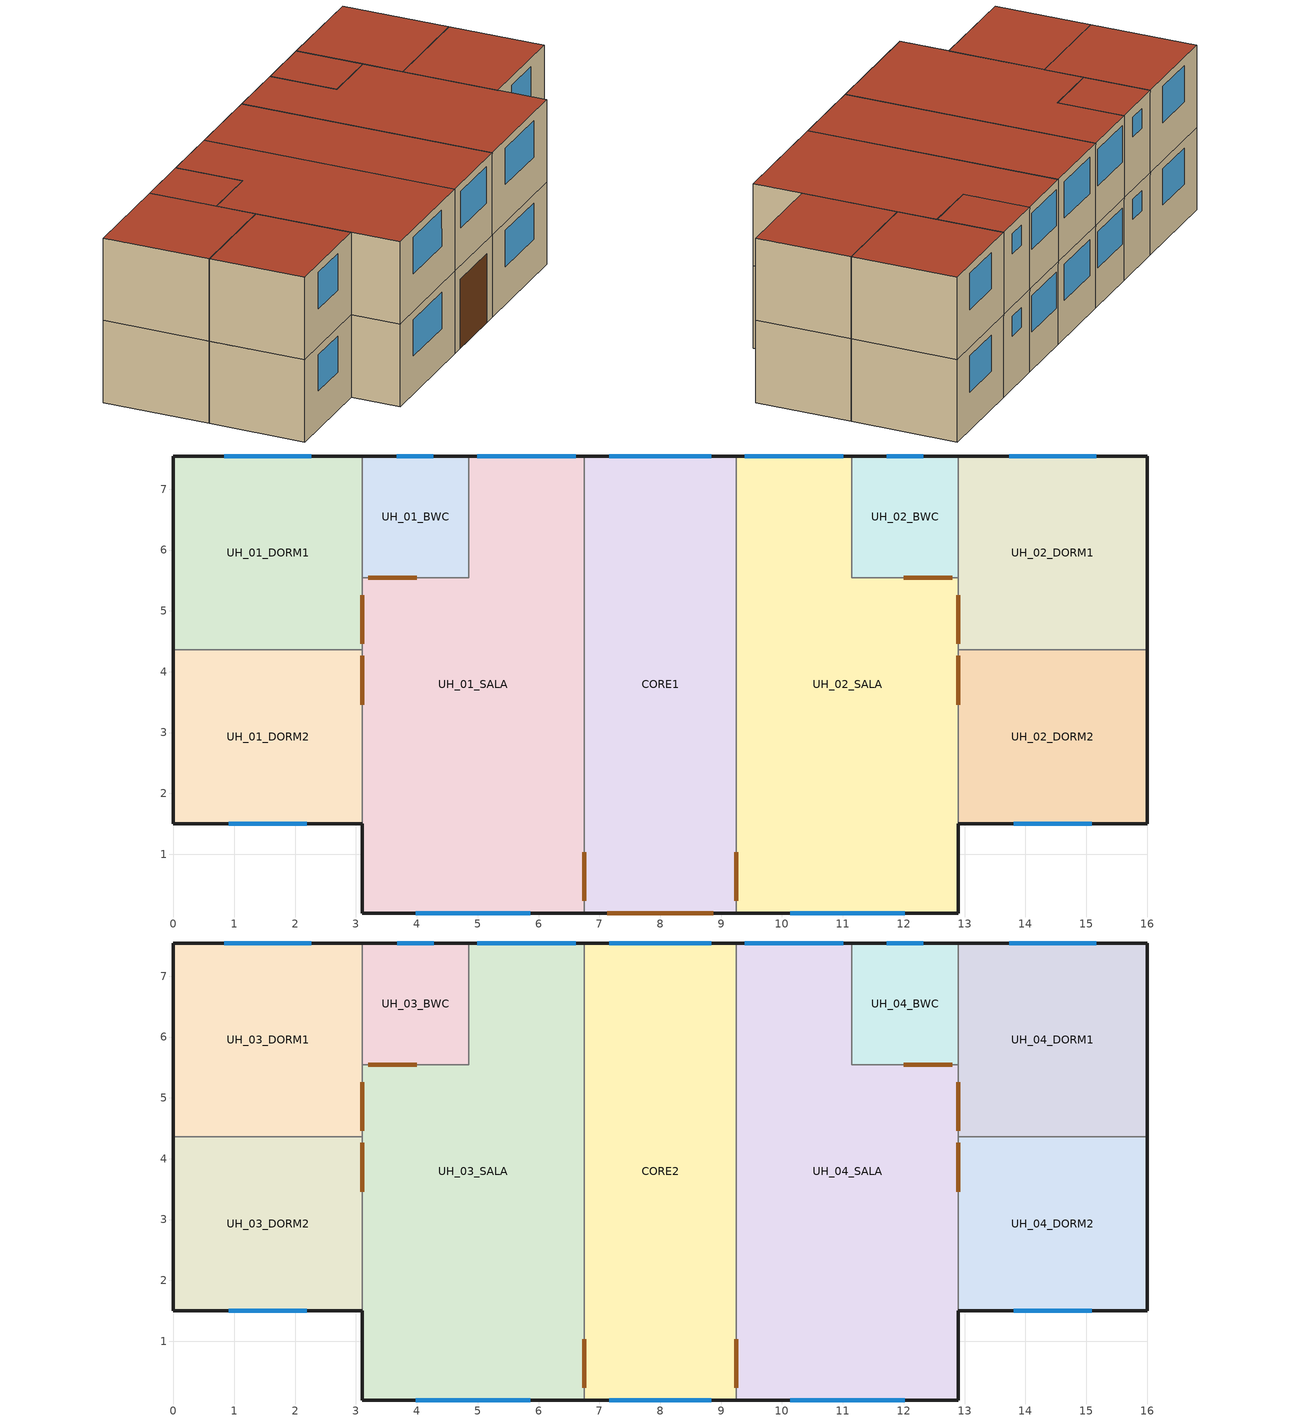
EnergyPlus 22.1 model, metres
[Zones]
UH_01_DORM2
 floor othersideconditionsmodel (Exterior Floor): 3.1,1.5 0,1.5 0,4.36 3.1,4.36 z0
 wall outside (Exterior Wall): 0,4.36 0,1.5 3.1,1.5 z0:2.5
 wall to UH_01_DORM1 (Interior Wall): 3.1,4.36 0,4.36 z0:2.5
 wall to UH_01_SALA (Interior Wall): 3.1,1.5 3.1,4.36 z0:2.5
 window (Exterior Window): 0.91,1.5 2.19,1.5 z1.15:2.25
 door inside (Interior Door): 3.1,3.46 3.1,4.26 z0:2.1
UH_01_DORM1
 floor othersideconditionsmodel (Exterior Floor): 3.1,4.36 0,4.36 0,7.54 3.1,7.54 z0
 wall outside (Exterior Wall): 3.1,7.54 0,7.54 0,4.36 z0:2.5
 wall to UH_01_SALA (Interior Wall): 3.1,4.36 3.1,5.54 z0:2.5
 wall to UH_01_BWC (Interior Wall): 3.1,5.54 3.1,7.54 z0:2.5
 window (Exterior Window): 2.26,7.54 0.84,7.54 z1.15:2.25
 door inside (Interior Door): 3.1,4.46 3.1,5.26 z0:2.1
UH_01_BWC
 floor othersideconditionsmodel (Exterior Floor): 4.85,5.54 3.1,5.54 3.1,7.54 4.85,7.54 z0
 wall outside (Exterior Wall): 4.85,7.54 3.1,7.54 z0:2.5
 wall to UH_01_SALA (Interior Wall): 3.1,5.54 4.85,5.54 4.85,7.54 z0:2.5
 window (Exterior Window): 4.27,7.54 3.67,7.54 z1.6:2.2
 door inside (Interior Door): 3.2,5.54 4,5.54 z0:2.1
UH_01_SALA
 floor othersideconditionsmodel (Exterior Floor): 6.75,0.03 3.1,0.03 3.1,5.54 4.85,5.54 4.85,7.54 6.75,7.54 z0
 wall outside (Exterior Wall): 6.75,7.54 4.85,7.54 / 3.1,1.5 3.1,0.03 6.75,0.03 z0:2.5
 wall to CORE1 (Interior Wall): 6.75,0.03 6.75,7.54 z0:2.5
 window (Exterior Window): 3.99,0.03 5.87,0.03 / 6.61,7.54 4.99,7.54 z1.15:2.25
 door inside (Interior Door): 6.75,0.24 6.75,1.03 z0:2.1
CORE1
 floor othersideconditionsmodel (Exterior Floor): 9.25,0.04 6.75,0.04 6.75,7.54 9.25,7.54 z0
 wall outside (Exterior Wall): 9.25,7.54 6.75,7.54 / 6.75,0.04 9.25,0.04 z0:2.5
 wall to UH_02_SALA (Interior Wall): 9.25,0.04 9.25,7.54 z0:2.5
 window (Exterior Window): 8.84,7.54 7.16,7.54 z1.15:2.25
 door inside (Interior Door): 9.25,0.24 9.25,1.03 z0:2.1
 door (Exterior Door): 7.12,0.04 8.88,0.04 z0:2.1
UH_02_SALA
 floor othersideconditionsmodel (Exterior Floor): 12.9,0.04 9.25,0.04 9.25,7.54 11.15,7.54 11.15,5.54 12.9,5.54 z0
 wall outside (Exterior Wall): 9.25,0.04 12.9,0.04 12.9,1.5 / 11.15,7.54 9.25,7.54 z0:2.5
 wall to UH_02_BWC (Interior Wall): 12.9,5.54 11.15,5.54 11.15,7.54 z0:2.5
 wall to UH_02_DORM1 (Interior Wall): 12.9,4.36 12.9,5.54 z0:2.5
 wall to UH_02_DORM2 (Interior Wall): 12.9,1.5 12.9,4.36 z0:2.5
 window (Exterior Window): 11.01,7.54 9.39,7.54 / 10.13,0.04 12.02,0.04 z1.15:2.25
 door inside (Interior Door): 12.8,5.54 12,5.54 / 12.9,4.46 12.9,5.26 z0:2.1
 door inside (Exterior Door): 12.9,3.46 12.9,4.26 z0:2.1
UH_02_BWC
 floor othersideconditionsmodel (Exterior Floor): 12.9,5.54 11.15,5.54 11.15,7.54 12.9,7.54 z0
 wall outside (Exterior Wall): 12.9,7.54 11.15,7.54 z0:2.5
 wall to UH_02_DORM1 (Interior Wall): 12.9,5.54 12.9,7.54 z0:2.5
 window (Exterior Window): 12.33,7.54 11.72,7.54 z1.6:2.2
UH_02_DORM1
 floor othersideconditionsmodel (Exterior Floor): 16,4.36 12.9,4.36 12.9,7.54 16,7.54 z0
 wall outside (Exterior Wall): 16,4.36 16,7.54 12.9,7.54 z0:2.5
 wall to UH_02_DORM2 (Interior Wall): 12.9,4.36 16,4.36 z0:2.5
 window (Exterior Window): 15.16,7.54 13.74,7.54 z1.15:2.25
UH_02_DORM2
 floor othersideconditionsmodel (Exterior Floor): 16,1.5 12.9,1.5 12.9,4.36 16,4.36 z0
 wall outside (Exterior Wall): 12.9,1.5 16,1.5 16,4.36 z0:2.5
 window (Exterior Window): 13.81,1.5 15.09,1.5 z1.15:2.25
UH_04_DORM1
 floor to UH_02_DORM1 (Interior Floor): 16,4.36 12.9,4.36 12.9,7.54 16,7.54 z2.5
 wall outside (Exterior Wall): 16,4.36 16,7.54 12.9,7.54 z2.5:5
 wall to UH_04_DORM2 (Interior Wall): 12.9,4.36 16,4.36 z2.5:5
 wall to UH_04_BWC (Interior Wall): 12.9,7.54 12.9,5.54 z2.5:5
 wall to UH_04_SALA (Interior Wall): 12.9,5.54 12.9,4.36 z2.5:5
 window (Exterior Window): 15.16,7.54 13.74,7.54 z3.65:4.75
 door inside (Interior Door): 12.9,5.26 12.9,4.46 z2.5:4.6
 roof outside (Exterior Roof): 12.9,4.36 16,4.36 16,7.54 12.9,7.54 z5
UH_03_DORM1
 floor to UH_01_DORM1 (Interior Floor): 3.1,4.36 0,4.36 0,7.54 3.1,7.54 z2.5
 wall outside (Exterior Wall): 3.1,7.54 0,7.54 0,4.36 z2.5:5
 wall to UH_03_DORM2 (Interior Wall): 0,4.36 3.1,4.36 z2.5:5
 wall to UH_03_SALA (Interior Wall): 3.1,4.36 3.1,5.54 z2.5:5
 wall to UH_03_BWC (Interior Wall): 3.1,5.54 3.1,7.54 z2.5:5
 window (Exterior Window): 2.26,7.54 0.84,7.54 z3.65:4.75
 door inside (Interior Door): 3.1,4.46 3.1,5.26 z2.5:4.6
 roof outside (Exterior Roof): 0,4.36 3.1,4.36 3.1,7.54 0,7.54 z5
UH_03_SALA
 floor to UH_01_SALA (Interior Floor): 6.75,0.03 3.1,0.03 3.1,5.54 4.85,5.54 4.85,7.54 6.75,7.54 z2.5
 wall outside (Exterior Wall): 6.75,7.54 4.85,7.54 / 3.1,1.5 3.1,0.03 6.75,0.03 z2.5:5
 wall to UH_03_BWC (Interior Wall): 4.85,7.54 4.85,5.54 3.1,5.54 z2.5:5
 wall to CORE2 (Interior Wall): 6.75,0.03 6.75,7.54 z2.5:5
 wall to UH_03_DORM2 (Interior Wall): 3.1,4.36 3.1,1.5 z2.5:5
 window (Exterior Window): 6.61,7.54 4.99,7.54 z3.65:4.75; 3.99,0.03,3.65 5.87,0.03,3.65 5.86,0.03,4.75 3.98,0.03,4.75
 door inside (Interior Door): 4,5.54 3.2,5.54 / 3.1,4.26 3.1,3.46 / 6.75,0.24 6.75,1.03 z2.5:4.6
 roof outside (Exterior Roof): 3.1,0.03 6.75,0.03 6.75,7.54 4.85,7.54 4.85,5.54 3.1,5.54 z5
UH_04_DORM2
 floor to UH_02_DORM2 (Interior Floor): 16,1.5 12.9,1.5 12.9,4.36 16,4.36 z2.5
 wall outside (Exterior Wall): 12.9,1.5 16,1.5 16,4.36 z2.5:5
 wall to UH_04_SALA (Interior Wall): 12.9,4.36 12.9,1.5 z2.5:5
 window (Exterior Window): 13.81,1.5 15.09,1.5 z3.65:4.75
 door inside (Interior Door): 12.9,4.26 12.9,3.46 z2.5:4.6
 roof outside (Exterior Roof): 12.9,1.5 16,1.5 16,4.36 12.9,4.36 z5
UH_03_BWC
 floor to UH_01_BWC (Interior Floor): 4.85,5.54 3.1,5.54 3.1,7.54 4.85,7.54 z2.5
 wall outside (Exterior Wall): 4.85,7.54 3.1,7.54 z2.5:5
 window (Exterior Window): 4.28,7.54 3.67,7.54 z4.1:4.7
 roof outside (Exterior Roof): 3.1,5.54 4.85,5.54 4.85,7.54 3.1,7.54 z5
UH_04_SALA
 floor to UH_02_SALA (Interior Floor): 12.9,0.04 9.25,0.04 9.25,7.54 11.15,7.54 11.15,5.54 12.9,5.54 z2.5
 wall outside (Exterior Wall): 9.25,0.04 12.9,0.04 12.9,1.5 / 11.15,7.54 9.25,7.54 z2.5:5
 wall to UH_04_BWC (Interior Wall): 12.9,5.54 11.15,5.54 11.15,7.54 z2.5:5
 wall to CORE2 (Interior Wall): 9.25,7.54 9.25,0.04 z2.5:5
 window (Exterior Window): 11.01,7.54 9.39,7.54 / 10.13,0.04 12.02,0.04 z3.65:4.75
 door inside (Interior Door): 9.25,1.03 9.25,0.24 / 12.8,5.54 12,5.54 z2.5:4.6
 roof outside (Exterior Roof): 9.25,0.04 12.9,0.04 12.9,5.54 11.15,5.54 11.15,7.54 9.25,7.54 z5
CORE2
 floor to CORE1 (Interior Floor): 9.25,0.04 6.75,0.04 6.75,7.54 9.25,7.54 z2.5
 wall outside (Exterior Wall): 6.75,0.04 9.25,0.04 / 9.25,7.54 6.75,7.54 z2.5:5
 window (Exterior Window): 8.84,7.54 7.16,7.54 / 7.16,0.04 8.84,0.04 z3.65:4.75
 roof outside (Exterior Roof): 6.75,0.04 9.25,0.04 9.25,7.54 6.75,7.54 z5
UH_04_BWC
 floor to UH_02_BWC (Interior Floor): 12.9,5.54 11.15,5.54 11.15,7.54 12.9,7.54 z2.5
 wall outside (Exterior Wall): 12.9,7.54 11.15,7.54 z2.5:5
 window (Exterior Window): 12.33,7.54 11.72,7.54 z4.1:4.7
 roof outside (Exterior Roof): 11.15,5.54 12.9,5.54 12.9,7.54 11.15,7.54 z5
UH_03_DORM2
 floor to UH_01_DORM2 (Interior Floor): 3.1,1.5 0,1.5 0,4.36 3.1,4.36 z2.5
 wall outside (Exterior Wall): 0,4.36 0,1.5 3.1,1.5 z2.5:5
 window (Exterior Window): 0.91,1.5 2.19,1.5 z3.65:4.75
 roof outside (Exterior Roof): 0,1.5 3.1,1.5 3.1,4.36 0,4.36 z5
[Building]
GEM_SOBREPOSTA: North Axis {deg}=0; Terrain=City; Loads Convergence Tolerance Value {W}=0.04; Temperature Convergence Tolerance Value {deltaC}=0.4; Solar Distribution=FullInteriorAndExterior; Maximum Number of Warmup Days=25; Minimum Number of Warmup Days=6
[Site:GroundTemperature:Undisturbed:FiniteDifference]
groundtemp_finitediff: 1, 1250, 1200, 30, 50, 0.4
[Site:GroundDomain:Slab]
grounddomain_slab: 10, 1, 5, 1, 1250, 1200, 30, 50, Site:GroundTemperature:Undisturbed:FiniteDifference, groundtemp_finitediff, 0.4, ground_coupled_oscm, OnGrade, No, Full, No, Timestep, 1.6, 6
[Material] Thermal Absorptance=0.9
Name | Roughness | Thickness {m} | Conductivity {W/m-K} | Density {kg/m3} | Specific Heat {J/kg-K} | Solar Absorptance | Visible Absorptance
ref_par_int_abs0.5; ref_piso_abs0.5; ref_laje_abs0.5 | Rough | 0.1 | 1.75 | 2200 | 1000 | 0.5 | 0.5
porta_mad_3cm_abs0.5 | MediumSmooth | 0.03 | 0.15 | 650 | 2300 | 0.5 | 0.5
ref_par_ext_abs0.58 | Rough | 0.1 | 1.75 | 2200 | 1000 | 0.58 | 0.58
ref_telha_abs0.65 | MediumRough | 0.006 | 0.65 | 1700 | 840 | 0.65 | 0.65
[Material:NoMass]
ref_isolamento_R0.67: Roughness=Smooth; Thermal Resistance {m2-K/W}=0.67; Thermal Absorptance=0.9; Solar Absorptance=0.7; Visible Absorptance=0.7
[Material:AirGap]
ref_camara_ar_cob: Thermal Resistance {m2-K/W}=0.21
[WindowMaterial:SimpleGlazingSystem]
ref_vidro: U-Factor {W/m2-K}=5.7; Solar Heat Gain Coefficient=0.87
[Construction]
Exterior Floor; Interior Floor: ref_laje_abs0.5
Exterior Wall: ref_par_ext_abs0.58
Interior Wall: ref_par_int_abs0.5
Exterior Roof: ref_telha_abs0.65, ref_camara_ar_cob, ref_isolamento_R0.67, ref_piso_abs0.5
Exterior Window: ref_vidro
Exterior Door; Interior Door: porta_mad_3cm_abs0.5
[Zone] Multiplier=1
UH_01_DORM2; UH_01_DORM1; UH_01_BWC; UH_01_SALA; CORE1; UH_02_SALA; UH_02_BWC; UH_02_DORM1; UH_02_DORM2; UH_04_DORM1; UH_03_DORM1; UH_03_SALA; UH_04_DORM2; UH_03_BWC; UH_04_SALA; CORE2; UH_04_BWC; UH_03_DORM2
[SurfaceProperty:OtherSideConditionsModel]
ground_coupled_oscm: Type of Modeling=GroundCoupledSurface
[HVACTemplate:Thermostat]
termostato: Constant Heating Setpoint {C}=21; Constant Cooling Setpoint {C}=23
[HVACTemplate:Zone:IdealLoadsAirSystem] Template Thermostat=termostato; Maximum Heating Supply Air Temperature {C}=50; Minimum Cooling Supply Air Temperature {C}=13; Maximum Heating Supply Air Humidity Ratio {kgWater/kgDryAir}=0.0156; Minimum Cooling Supply Air Humidity Ratio {kgWater/kgDryAir}=0.0077; Heating Limit=NoLimit; Cooling Limit=NoLimit; Dehumidification Control Type=None; Cooling Sensible Heat Ratio=0.7; Dehumidification Setpoint {percent}=60; Humidification Control Type=None; Humidification Setpoint {percent}=30; Outdoor Air Method=None; Outdoor Air Flow Rate per Person {m3/s}=0.00944; Demand Controlled Ventilation Type=None; Outdoor Air Economizer Type=NoEconomizer; Heat Recovery Type=None; Sensible Heat Recovery Effectiveness=0.7; Latent Heat Recovery Effectiveness=0.65
Name | System Availability Schedule
UH_01_SALA; UH_02_SALA; UH_03_SALA; UH_04_SALA | sch_hvac_sala
UH_01_DORM1; UH_01_DORM2; UH_02_DORM1; UH_02_DORM2; UH_03_DORM1; UH_03_DORM2; UH_04_DORM1; UH_04_DORM2 | sch_hvac_dorm
[Schedule:Compact]
sch_hvac_sala: Through: 12/31, For: AllDays, Until: 14:00, 0, Until: 22:00, 1, Until: 24:00, 0
sch_hvac_dorm: Through: 12/31, For: AllDays, Until: 08:00, 1, Until: 22:00, 0, Until 24:00, 1
[AirflowNetwork:SimulationControl]
CasaMCMV: AirflowNetwork Control=MultizoneWithoutDistribution; Wind Pressure Coefficient Type=SurfaceAverageCalculation; Height Selection for Local Wind Pressure Calculation=OpeningHeight; Building Type=LowRise; Maximum Number of Iterations=500; Initialization Type=LinearInitializationMethod; Relative Airflow Convergence Tolerance=0.0001; Absolute Airflow Convergence Tolerance {kg/s}=0.000001; Convergence Acceleration Limit=-.5; Azimuth Angle of Long Axis of Building {deg}=0; Ratio of Building Width Along Short Axis to Width Along Long Axis=0.85
[AirflowNetwork:MultiZone:Surface] Window/Door Opening Factor, or Crack Factor=1; Minimum Venting Open Factor=0
Name | Leakage Component | Ventilation Control Mode
port_01; port_sala_01; port_dorm1_01; port_dorm2_01; port_bwc_01; port_bwc_sala_01; port_dorm1_sala_01; port_dorm2_sala_01; port_02; port_sala_02; port_dorm1_02; port_dorm2_02; port_bwc_02; port_bwc_sala_02; port_dorm1_sala_02; port_dorm2_sala_02; port_03; port_sala_03; port_dorm1_03; port_dorm2_03; port_bwc_03; port_bwc_sala_03; port_dorm1_sala_03; port_dorm2_sala_03; port_04; 519DD5; port_dorm1_04; port_dorm2_04; port_bwc_04; port_bwc_sala_04; AD0989; port_dorm2_sala_04; port_core1 | abertura_porta | NoVent
jan1_sala_01; jan2_sala_01; jan_dorm1_01; jan_dorm2_01; jan1_sala_02; jan2_sala_02; jan_dorm1_02; jan_dorm2_02; jan1_sala_03; jan2_sala_03; jan_dorm1_03; jan_dorm2_03; jan1_sala_04; jan2_sala_04; jan_dorm1_04; jan_dorm2_04; jan_core1; jan1_core2; jan2_core2 | abertura_janela | NoVent
jan_bwc_01; jan_bwc_02; jan_bwc_03; jan_bwc_04 | abertura_janela | Constant
[AirflowNetwork:MultiZone:Component:DetailedOpening] Type of Rectangular Large Vertical Opening (LVO)=NonPivoted; Extra Crack Length or Height of Pivoting Axis {m}=0; Number of Sets of Opening Factor Data=2; Opening Factor 1=0; Discharge Coefficient for Opening Factor 1=0.001; Width Factor for Opening Factor 1=0; Height Factor for Opening Factor 1=1; Start Height Factor for Opening Factor 1=0; Opening Factor 2=1; Discharge Coefficient for Opening Factor 2=0.6; Height Factor for Opening Factor 2=1; Start Height Factor for Opening Factor 2=0
Name | Air Mass Flow Coefficient When Opening is Closed {kg/s-m} | Air Mass Flow Exponent When Opening is Closed | Width Factor for Opening Factor 2
abertura_porta | 0.0024 | 0.59 | 1
abertura_janela | 0.00063 | 0.63 | 0.45
